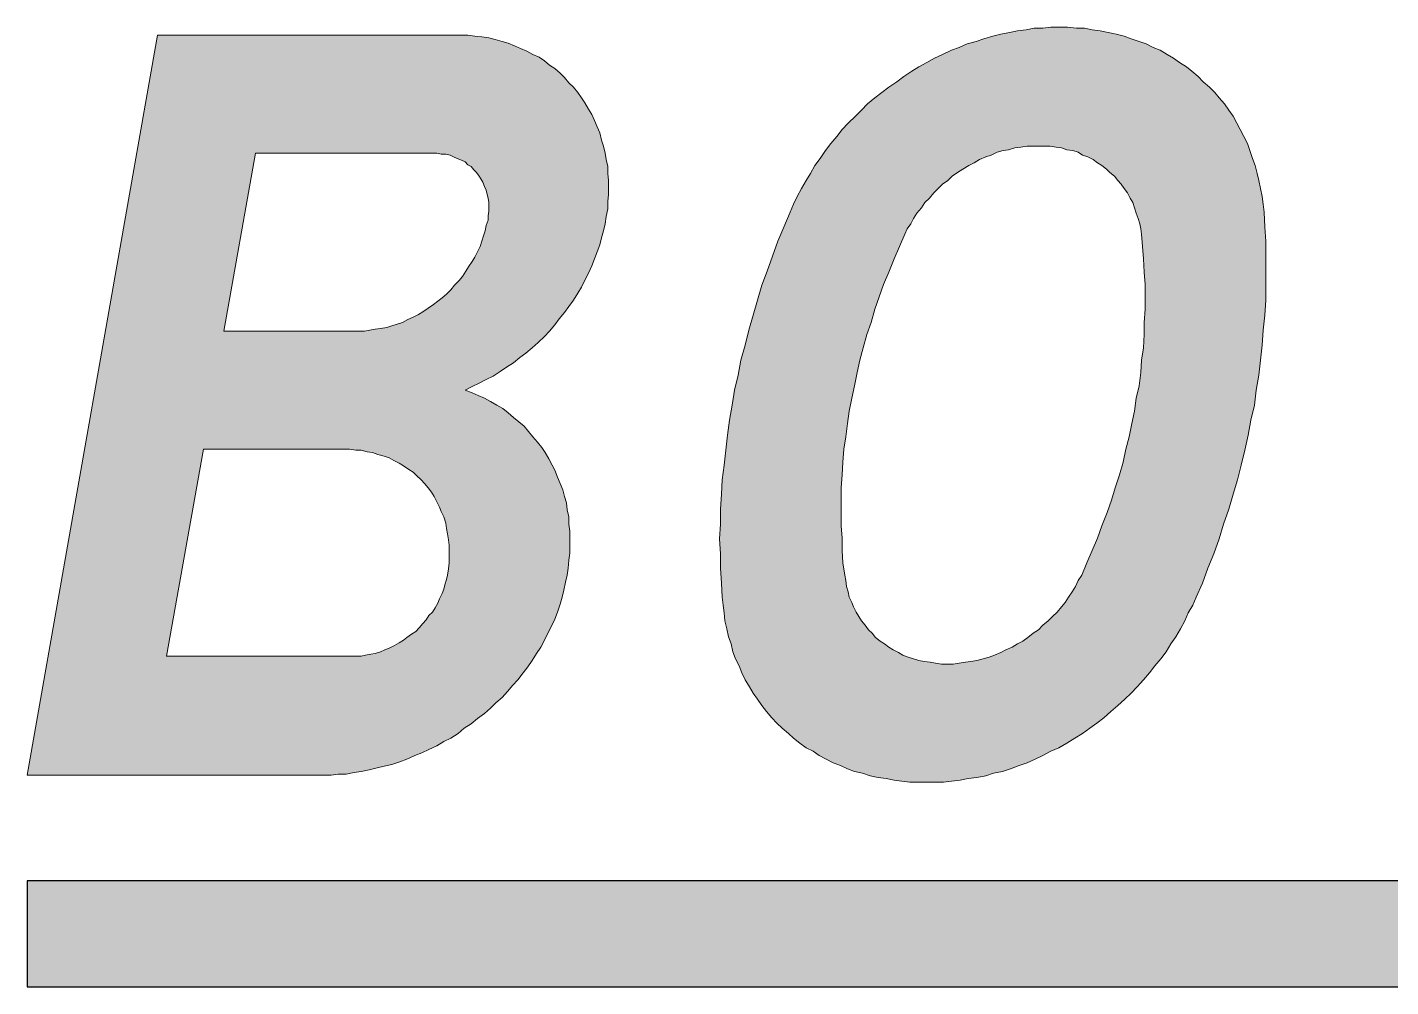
# Model space of a CAD drawing. Header units: millimetres. Extents: x 109 to 1473, y -1293 to 256.
# Drawn here: x 181.65 to 198.84, y 217.63 to 229.73 of the extents above; entities that cross this region are included whole.
import ezdxf

# ---------------------------------------------------------------- set-up
doc = ezdxf.new("R2010")
doc.units = ezdxf.units.MM
doc.layers.add('RED', color=7, linetype='Continuous')

msp = doc.modelspace()

# ---------------------------------------------------------------- hatches: boundary and pattern name
at = {"layer": 'RED'}
h = msp.add_hatch(color=10, dxfattribs=at)
h.paths.add_polyline_path([(194.669, 229.728), (194.558, 229.728), (194.458, 229.717), (194.347, 229.717), (194.247, 229.694), (194.136, 229.683), (194.036, 229.661), (193.925, 229.639), (193.825, 229.617), (193.714, 229.583), (193.614, 229.55), (193.503, 229.517), (193.403, 229.472), (193.303, 229.439), (193.192, 229.383), (193.092, 229.339), (192.992, 229.283), (192.892, 229.228), (192.803, 229.172), (192.703, 229.106), (192.615, 229.039), (192.515, 228.972), (192.426, 228.906), (192.337, 228.839), (192.248, 228.762), (192.17, 228.684), (192.093, 228.606), (192.004, 228.517), (191.926, 228.439), (191.859, 228.351), (191.782, 228.262), (191.715, 228.173), (191.648, 228.073), (191.582, 227.984), (191.526, 227.884), (191.471, 227.795), (191.415, 227.695), (191.36, 227.595), (191.315, 227.496), (191.271, 227.396), (191.193, 227.207), (191.115, 227.029), (191.049, 226.84), (190.982, 226.652), (190.916, 226.474), (190.86, 226.285), (190.804, 226.096), (190.749, 225.907), (190.705, 225.719), (190.649, 225.53), (190.616, 225.341), (190.571, 225.152), (190.538, 224.964), (190.505, 224.775), (190.482, 224.586), (190.46, 224.397), (190.438, 224.208), (190.416, 224.02), (190.405, 223.842), (190.394, 223.653), (190.394, 223.464), (190.382, 223.276), (190.394, 223.087), (190.394, 222.909), (190.405, 222.72), (190.416, 222.543), (190.427, 222.443), (190.438, 222.343), (190.449, 222.243), (190.471, 222.143), (190.494, 222.043), (190.527, 221.954), (190.549, 221.854), (190.582, 221.765), (190.627, 221.676), (190.66, 221.588), (190.705, 221.499), (190.76, 221.41), (190.804, 221.332), (190.86, 221.254), (190.916, 221.177), (190.971, 221.099), (191.038, 221.021), (191.104, 220.955), (191.171, 220.888), (191.249, 220.821), (191.315, 220.766), (191.393, 220.699), (191.471, 220.644), (191.56, 220.599), (191.637, 220.544), (191.726, 220.499), (191.815, 220.455), (191.904, 220.421), (191.993, 220.377), (192.082, 220.344), (192.182, 220.322), (192.281, 220.288), (192.381, 220.266), (192.481, 220.255), (192.581, 220.233), (192.681, 220.222), (192.781, 220.21), (192.881, 220.21), (192.992, 220.21), (193.092, 220.21), (193.203, 220.21), (193.303, 220.222), (193.414, 220.233), (193.514, 220.255), (193.625, 220.266), (193.736, 220.288), (193.836, 220.322), (193.947, 220.344), (194.047, 220.377), (194.158, 220.421), (194.258, 220.455), (194.358, 220.499), (194.458, 220.544), (194.558, 220.599), (194.658, 220.644), (194.758, 220.699), (194.858, 220.766), (194.958, 220.821), (195.047, 220.888), (195.136, 220.955), (195.224, 221.021), (195.313, 221.099), (195.402, 221.177), (195.491, 221.254), (195.569, 221.332), (195.646, 221.41), (195.724, 221.499), (195.802, 221.588), (195.868, 221.676), (195.946, 221.765), (196.013, 221.854), (196.068, 221.954), (196.135, 222.043), (196.191, 222.143), (196.246, 222.243), (196.29, 222.343), (196.346, 222.443), (196.39, 222.543), (196.468, 222.72), (196.535, 222.909), (196.613, 223.087), (196.679, 223.276), (196.735, 223.464), (196.801, 223.653), (196.857, 223.842), (196.912, 224.02), (196.957, 224.208), (197.001, 224.397), (197.046, 224.586), (197.079, 224.775), (197.123, 224.964), (197.146, 225.152), (197.179, 225.341), (197.201, 225.53), (197.223, 225.719), (197.234, 225.907), (197.257, 226.096), (197.268, 226.285), (197.268, 226.474), (197.268, 226.652), (197.268, 226.84), (197.268, 227.029), (197.257, 227.207), (197.246, 227.396), (197.234, 227.496), (197.223, 227.595), (197.201, 227.695), (197.179, 227.795), (197.157, 227.884), (197.134, 227.984), (197.101, 228.073), (197.068, 228.173), (197.035, 228.262), (196.99, 228.351), (196.946, 228.439), (196.901, 228.517), (196.857, 228.606), (196.801, 228.684), (196.746, 228.762), (196.679, 228.839), (196.624, 228.906), (196.557, 228.972), (196.479, 229.039), (196.413, 229.106), (196.335, 229.172), (196.268, 229.228), (196.179, 229.283), (196.102, 229.339), (196.024, 229.383), (195.935, 229.439), (195.846, 229.472), (195.757, 229.517), (195.669, 229.55), (195.569, 229.583), (195.48, 229.617), (195.38, 229.639), (195.28, 229.661), (195.18, 229.683), (195.08, 229.694), (194.98, 229.717), (194.88, 229.717), (194.769, 229.728)])
h.paths.add_polyline_path([(194.403, 228.228), (194.325, 228.228), (194.258, 228.228), (194.18, 228.217), (194.103, 228.206), (194.025, 228.184), (193.958, 228.173), (193.881, 228.151), (193.803, 228.117), (193.736, 228.095), (193.659, 228.062), (193.592, 228.017), (193.525, 227.984), (193.448, 227.94), (193.381, 227.895), (193.314, 227.851), (193.259, 227.795), (193.192, 227.751), (193.137, 227.695), (193.081, 227.64), (193.026, 227.573), (192.97, 227.518), (192.926, 227.451), (192.87, 227.384), (192.826, 227.318), (192.792, 227.251), (192.748, 227.185), (192.715, 227.118), (192.648, 226.962), (192.581, 226.807), (192.515, 226.64), (192.448, 226.485), (192.393, 226.329), (192.337, 226.174), (192.293, 226.007), (192.237, 225.852), (192.193, 225.685), (192.148, 225.53), (192.115, 225.374), (192.082, 225.208), (192.048, 225.052), (192.015, 224.886), (191.993, 224.73), (191.971, 224.564), (191.948, 224.408), (191.937, 224.242), (191.926, 224.086), (191.915, 223.92), (191.915, 223.764), (191.915, 223.609), (191.915, 223.442), (191.926, 223.287), (191.926, 223.131), (191.937, 222.976), (191.959, 222.82), (191.971, 222.754), (191.982, 222.676), (192.004, 222.609), (192.015, 222.543), (192.048, 222.476), (192.07, 222.42), (192.104, 222.354), (192.137, 222.298), (192.17, 222.243), (192.215, 222.187), (192.259, 222.132), (192.304, 222.087), (192.348, 222.032), (192.404, 221.987), (192.459, 221.954), (192.515, 221.91), (192.57, 221.876), (192.637, 221.843), (192.692, 221.81), (192.759, 221.787), (192.826, 221.765), (192.892, 221.743), (192.959, 221.732), (193.037, 221.721), (193.103, 221.71), (193.181, 221.699), (193.248, 221.699), (193.325, 221.699), (193.403, 221.71), (193.481, 221.721), (193.547, 221.732), (193.625, 221.743), (193.703, 221.765), (193.781, 221.787), (193.847, 221.81), (193.925, 221.843), (193.992, 221.876), (194.069, 221.91), (194.136, 221.954), (194.203, 221.987), (194.269, 222.032), (194.336, 222.087), (194.403, 222.132), (194.458, 222.187), (194.525, 222.243), (194.58, 222.298), (194.636, 222.354), (194.691, 222.42), (194.736, 222.476), (194.78, 222.543), (194.825, 222.609), (194.869, 222.676), (194.902, 222.754), (194.947, 222.82), (195.013, 222.976), (195.08, 223.131), (195.147, 223.287), (195.202, 223.442), (195.269, 223.609), (195.324, 223.764), (195.369, 223.92), (195.424, 224.086), (195.469, 224.242), (195.502, 224.408), (195.546, 224.564), (195.58, 224.73), (195.613, 224.886), (195.635, 225.052), (195.669, 225.208), (195.691, 225.374), (195.702, 225.53), (195.724, 225.685), (195.735, 225.852), (195.735, 226.007), (195.746, 226.174), (195.746, 226.329), (195.746, 226.485), (195.735, 226.64), (195.724, 226.807), (195.713, 226.962), (195.702, 227.118), (195.691, 227.185), (195.68, 227.251), (195.657, 227.318), (195.635, 227.384), (195.613, 227.451), (195.591, 227.518), (195.558, 227.573), (195.524, 227.64), (195.48, 227.695), (195.446, 227.751), (195.402, 227.795), (195.358, 227.851), (195.302, 227.895), (195.258, 227.94), (195.202, 227.984), (195.147, 228.017), (195.091, 228.062), (195.024, 228.095), (194.958, 228.117), (194.902, 228.151), (194.836, 228.173), (194.758, 228.184), (194.691, 228.206), (194.625, 228.217), (194.547, 228.228), (194.48, 228.228)], flags=16)
h.paths.add_polyline_path([(186.762, 228.14), (186.818, 228.14), (186.873, 228.129), (186.929, 228.129), (186.984, 228.117), (187.029, 228.095), (187.073, 228.073), (187.129, 228.051), (187.173, 228.029), (187.206, 227.995), (187.251, 227.973), (187.284, 227.929), (187.317, 227.895), (187.351, 227.851), (187.373, 227.818), (187.395, 227.773), (187.417, 227.718), (187.44, 227.673), (187.451, 227.618), (187.462, 227.573), (187.473, 227.518), (187.473, 227.462), (187.473, 227.407), (187.462, 227.351), (187.462, 227.296), (187.44, 227.229), (187.428, 227.162), (187.406, 227.096), (187.384, 227.029), (187.362, 226.962), (187.329, 226.896), (187.295, 226.829), (187.262, 226.774), (187.217, 226.707), (187.184, 226.652), (187.14, 226.585), (187.095, 226.529), (187.04, 226.474), (186.995, 226.418), (186.94, 226.363), (186.884, 226.318), (186.829, 226.274), (186.773, 226.23), (186.707, 226.185), (186.64, 226.141), (186.584, 226.107), (186.518, 226.074), (186.451, 226.041), (186.385, 226.007), (186.318, 225.985), (186.251, 225.963), (186.185, 225.941), (186.107, 225.93), (186.04, 225.919), (185.974, 225.907), (185.907, 225.896), (184.13, 225.896), (184.53, 228.14)], flags=16)
h.paths.add_polyline_path([(185.641, 224.408), (185.718, 224.408), (185.796, 224.397), (185.863, 224.397), (185.94, 224.375), (186.007, 224.364), (186.074, 224.342), (186.151, 224.319), (186.218, 224.297), (186.274, 224.264), (186.34, 224.231), (186.396, 224.197), (186.462, 224.153), (186.518, 224.12), (186.562, 224.075), (186.618, 224.02), (186.662, 223.975), (186.707, 223.92), (186.751, 223.864), (186.784, 223.809), (186.818, 223.742), (186.851, 223.675), (186.873, 223.62), (186.907, 223.553), (186.929, 223.475), (186.94, 223.409), (186.951, 223.342), (186.962, 223.264), (186.973, 223.198), (186.973, 223.12), (186.973, 223.042), (186.973, 222.976), (186.962, 222.898), (186.951, 222.82), (186.94, 222.765), (186.918, 222.698), (186.907, 222.643), (186.884, 222.587), (186.851, 222.52), (186.829, 222.465), (186.795, 222.409), (186.762, 222.354), (186.718, 222.309), (186.684, 222.254), (186.64, 222.209), (186.596, 222.154), (186.551, 222.109), (186.496, 222.076), (186.44, 222.032), (186.396, 221.998), (186.34, 221.965), (186.285, 221.932), (186.218, 221.898), (186.162, 221.876), (186.107, 221.854), (186.04, 221.832), (185.985, 221.821), (185.918, 221.81), (185.863, 221.799), (185.796, 221.799), (185.74, 221.799), (183.408, 221.799), (183.875, 224.408)], flags=16)
h.paths.add_polyline_path([(187.029, 229.628), (183.297, 229.628), (181.654, 220.299), (185.385, 220.299), (185.485, 220.299), (185.574, 220.31), (185.674, 220.31), (185.774, 220.333), (185.863, 220.344), (185.963, 220.366), (186.063, 220.388), (186.151, 220.41), (186.251, 220.433), (186.351, 220.466), (186.44, 220.499), (186.54, 220.544), (186.629, 220.577), (186.718, 220.621), (186.818, 220.666), (186.907, 220.721), (186.995, 220.766), (187.084, 220.821), (187.162, 220.888), (187.251, 220.943), (187.329, 221.01), (187.417, 221.077), (187.495, 221.143), (187.562, 221.21), (187.639, 221.277), (187.706, 221.354), (187.773, 221.432), (187.839, 221.499), (187.906, 221.588), (187.962, 221.665), (188.017, 221.743), (188.073, 221.832), (188.128, 221.91), (188.173, 221.998), (188.217, 222.087), (188.261, 222.176), (188.306, 222.265), (188.339, 222.354), (188.372, 222.454), (188.395, 222.543), (188.417, 222.631), (188.439, 222.731), (188.461, 222.82), (188.472, 222.909), (188.483, 223.009), (188.495, 223.098), (188.495, 223.187), (188.495, 223.287), (188.495, 223.375), (188.483, 223.464), (188.483, 223.553), (188.461, 223.642), (188.45, 223.731), (188.428, 223.809), (188.406, 223.897), (188.372, 223.975), (188.339, 224.053), (188.306, 224.142), (188.272, 224.208), (188.228, 224.286), (188.184, 224.364), (188.139, 224.43), (188.084, 224.497), (188.028, 224.564), (187.973, 224.63), (187.917, 224.697), (187.85, 224.753), (187.784, 224.808), (187.717, 224.864), (187.651, 224.919), (187.573, 224.964), (187.495, 225.008), (187.417, 225.052), (187.34, 225.086), (187.262, 225.119), (187.173, 225.152), (187.262, 225.197), (187.351, 225.241), (187.44, 225.286), (187.528, 225.33), (187.617, 225.386), (187.695, 225.441), (187.784, 225.497), (187.862, 225.563), (187.939, 225.619), (188.017, 225.685), (188.095, 225.752), (188.173, 225.83), (188.239, 225.896), (188.306, 225.974), (188.361, 226.052), (188.428, 226.13), (188.483, 226.207), (188.539, 226.285), (188.595, 226.374), (188.639, 226.452), (188.683, 226.54), (188.728, 226.629), (188.772, 226.718), (188.806, 226.807), (188.839, 226.896), (188.872, 226.985), (188.894, 227.074), (188.917, 227.162), (188.939, 227.251), (188.95, 227.34), (188.972, 227.44), (188.972, 227.529), (188.983, 227.618), (188.983, 227.707), (188.983, 227.795), (188.972, 227.884), (188.972, 227.973), (188.95, 228.062), (188.939, 228.14), (188.917, 228.228), (188.894, 228.306), (188.872, 228.395), (188.839, 228.473), (188.806, 228.551), (188.772, 228.628), (188.728, 228.695), (188.683, 228.773), (188.639, 228.839), (188.595, 228.906), (188.539, 228.972), (188.483, 229.028), (188.428, 229.095), (188.372, 229.15), (188.306, 229.206), (188.239, 229.25), (188.173, 229.306), (188.106, 229.35), (188.028, 229.383), (187.95, 229.428), (187.873, 229.461), (187.795, 229.494), (187.717, 229.528), (187.639, 229.55), (187.551, 229.572), (187.473, 229.594), (187.384, 229.605), (187.295, 229.617), (187.206, 229.628), (187.118, 229.628)])
h.paths.add_polyline_path([(199.511, 229.628), (199.244, 228.14), (201.388, 228.14), (200.011, 220.299), (201.499, 220.299), (202.876, 228.14), (205.03, 228.14), (205.286, 229.628)])
h.paths.add_polyline_path([(207.485, 229.628), (208.973, 229.628), (208.317, 225.896), (211.582, 225.896), (212.238, 229.628), (213.726, 229.628), (212.082, 220.299), (210.594, 220.299), (211.316, 224.408), (208.051, 224.408), (207.329, 220.299), (205.841, 220.299)])
h.paths.add_polyline_path([(181.654, 218.963), (181.654, 217.63), (213.726, 217.63), (213.726, 218.963)])

# ---------------------------------------------------------------- linework, layer by layer
at = {"layer": 'RED', "color": 10, "lineweight": 0}
for points in [[(194.669, 229.728), (194.558, 229.728), (194.458, 229.717), (194.347, 229.717), (194.247, 229.694), (194.136, 229.683), (194.036, 229.661), (193.925, 229.639), (193.825, 229.617), (193.714, 229.583), (193.614, 229.55), (193.503, 229.517), (193.403, 229.472), (193.303, 229.439), (193.192, 229.383), (193.092, 229.339), (192.992, 229.283), (192.892, 229.228), (192.803, 229.172), (192.703, 229.106), (192.615, 229.039), (192.515, 228.972), (192.426, 228.906), (192.337, 228.839), (192.248, 228.762), (192.17, 228.684), (192.093, 228.606), (192.004, 228.517), (191.926, 228.439), (191.859, 228.351), (191.782, 228.262), (191.715, 228.173), (191.648, 228.073), (191.582, 227.984), (191.526, 227.884), (191.471, 227.795), (191.415, 227.695), (191.36, 227.595), (191.315, 227.496), (191.271, 227.396), (191.193, 227.207), (191.115, 227.029), (191.049, 226.84), (190.982, 226.652), (190.916, 226.474), (190.86, 226.285), (190.804, 226.096), (190.749, 225.907), (190.705, 225.719), (190.649, 225.53), (190.616, 225.341), (190.571, 225.152), (190.538, 224.964), (190.505, 224.775), (190.482, 224.586), (190.46, 224.397), (190.438, 224.208), (190.416, 224.02), (190.405, 223.842), (190.394, 223.653), (190.394, 223.464), (190.382, 223.276), (190.394, 223.087), (190.394, 222.909), (190.405, 222.72), (190.416, 222.543), (190.427, 222.443), (190.438, 222.343), (190.449, 222.243), (190.471, 222.143), (190.494, 222.043), (190.527, 221.954), (190.549, 221.854), (190.582, 221.765), (190.627, 221.676), (190.66, 221.588), (190.705, 221.499), (190.76, 221.41), (190.804, 221.332), (190.86, 221.254), (190.916, 221.177), (190.971, 221.099), (191.038, 221.021), (191.104, 220.955), (191.171, 220.888), (191.249, 220.821), (191.315, 220.766), (191.393, 220.699), (191.471, 220.644), (191.56, 220.599), (191.637, 220.544), (191.726, 220.499), (191.815, 220.455), (191.904, 220.421), (191.993, 220.377), (192.082, 220.344), (192.182, 220.322), (192.281, 220.288), (192.381, 220.266), (192.481, 220.255), (192.581, 220.233), (192.681, 220.222), (192.781, 220.21), (192.881, 220.21), (192.992, 220.21), (193.092, 220.21), (193.203, 220.21), (193.303, 220.222), (193.414, 220.233), (193.514, 220.255), (193.625, 220.266), (193.736, 220.288), (193.836, 220.322), (193.947, 220.344), (194.047, 220.377), (194.158, 220.421), (194.258, 220.455), (194.358, 220.499), (194.458, 220.544), (194.558, 220.599), (194.658, 220.644), (194.758, 220.699), (194.858, 220.766), (194.958, 220.821), (195.047, 220.888), (195.136, 220.955), (195.224, 221.021), (195.313, 221.099), (195.402, 221.177), (195.491, 221.254), (195.569, 221.332), (195.646, 221.41), (195.724, 221.499), (195.802, 221.588), (195.868, 221.676), (195.946, 221.765), (196.013, 221.854), (196.068, 221.954), (196.135, 222.043), (196.191, 222.143), (196.246, 222.243), (196.29, 222.343), (196.346, 222.443), (196.39, 222.543), (196.468, 222.72), (196.535, 222.909), (196.613, 223.087), (196.679, 223.276), (196.735, 223.464), (196.801, 223.653), (196.857, 223.842), (196.912, 224.02), (196.957, 224.208), (197.001, 224.397), (197.046, 224.586), (197.079, 224.775), (197.123, 224.964), (197.146, 225.152), (197.179, 225.341), (197.201, 225.53), (197.223, 225.719), (197.234, 225.907), (197.257, 226.096), (197.268, 226.285), (197.268, 226.474), (197.268, 226.652), (197.268, 226.84), (197.268, 227.029), (197.257, 227.207), (197.246, 227.396), (197.234, 227.496), (197.223, 227.595), (197.201, 227.695), (197.179, 227.795), (197.157, 227.884), (197.134, 227.984), (197.101, 228.073), (197.068, 228.173), (197.035, 228.262), (196.99, 228.351), (196.946, 228.439), (196.901, 228.517), (196.857, 228.606), (196.801, 228.684), (196.746, 228.762), (196.679, 228.839), (196.624, 228.906), (196.557, 228.972), (196.479, 229.039), (196.413, 229.106), (196.335, 229.172), (196.268, 229.228), (196.179, 229.283), (196.102, 229.339), (196.024, 229.383), (195.935, 229.439), (195.846, 229.472), (195.757, 229.517), (195.669, 229.55), (195.569, 229.583), (195.48, 229.617), (195.38, 229.639), (195.28, 229.661), (195.18, 229.683), (195.08, 229.694), (194.98, 229.717), (194.88, 229.717), (194.769, 229.728)], [(187.029, 229.628), (183.297, 229.628), (181.654, 220.299), (185.385, 220.299), (185.485, 220.299), (185.574, 220.31), (185.674, 220.31), (185.774, 220.333), (185.863, 220.344), (185.963, 220.366), (186.063, 220.388), (186.151, 220.41), (186.251, 220.433), (186.351, 220.466), (186.44, 220.499), (186.54, 220.544), (186.629, 220.577), (186.718, 220.621), (186.818, 220.666), (186.907, 220.721), (186.995, 220.766), (187.084, 220.821), (187.162, 220.888), (187.251, 220.943), (187.329, 221.01), (187.417, 221.077), (187.495, 221.143), (187.562, 221.21), (187.639, 221.277), (187.706, 221.354), (187.773, 221.432), (187.839, 221.499), (187.906, 221.588), (187.962, 221.665), (188.017, 221.743), (188.073, 221.832), (188.128, 221.91), (188.173, 221.998), (188.217, 222.087), (188.261, 222.176), (188.306, 222.265), (188.339, 222.354), (188.372, 222.454), (188.395, 222.543), (188.417, 222.631), (188.439, 222.731), (188.461, 222.82), (188.472, 222.909), (188.483, 223.009), (188.495, 223.098), (188.495, 223.187), (188.495, 223.287), (188.495, 223.375), (188.483, 223.464), (188.483, 223.553), (188.461, 223.642), (188.45, 223.731), (188.428, 223.809), (188.406, 223.897), (188.372, 223.975), (188.339, 224.053), (188.306, 224.142), (188.272, 224.208), (188.228, 224.286), (188.184, 224.364), (188.139, 224.43), (188.084, 224.497), (188.028, 224.564), (187.973, 224.63), (187.917, 224.697), (187.85, 224.753), (187.784, 224.808), (187.717, 224.864), (187.651, 224.919), (187.573, 224.964), (187.495, 225.008), (187.417, 225.052), (187.34, 225.086), (187.262, 225.119), (187.173, 225.152), (187.262, 225.197), (187.351, 225.241), (187.44, 225.286), (187.528, 225.33), (187.617, 225.386), (187.695, 225.441), (187.784, 225.497), (187.862, 225.563), (187.939, 225.619), (188.017, 225.685), (188.095, 225.752), (188.173, 225.83), (188.239, 225.896), (188.306, 225.974), (188.361, 226.052), (188.428, 226.13), (188.483, 226.207), (188.539, 226.285), (188.595, 226.374), (188.639, 226.452), (188.683, 226.54), (188.728, 226.629), (188.772, 226.718), (188.806, 226.807), (188.839, 226.896), (188.872, 226.985), (188.894, 227.074), (188.917, 227.162), (188.939, 227.251), (188.95, 227.34), (188.972, 227.44), (188.972, 227.529), (188.983, 227.618), (188.983, 227.707), (188.983, 227.795), (188.972, 227.884), (188.972, 227.973), (188.95, 228.062), (188.939, 228.14), (188.917, 228.228), (188.894, 228.306), (188.872, 228.395), (188.839, 228.473), (188.806, 228.551), (188.772, 228.628), (188.728, 228.695), (188.683, 228.773), (188.639, 228.839), (188.595, 228.906), (188.539, 228.972), (188.483, 229.028), (188.428, 229.095), (188.372, 229.15), (188.306, 229.206), (188.239, 229.25), (188.173, 229.306), (188.106, 229.35), (188.028, 229.383), (187.95, 229.428), (187.873, 229.461), (187.795, 229.494), (187.717, 229.528), (187.639, 229.55), (187.551, 229.572), (187.473, 229.594), (187.384, 229.605), (187.295, 229.617), (187.206, 229.628), (187.118, 229.628)], [(186.762, 228.14), (186.818, 228.14), (186.873, 228.129), (186.929, 228.129), (186.984, 228.117), (187.029, 228.095), (187.073, 228.073), (187.129, 228.051), (187.173, 228.029), (187.206, 227.995), (187.251, 227.973), (187.284, 227.929), (187.317, 227.895), (187.351, 227.851), (187.373, 227.818), (187.395, 227.773), (187.417, 227.718), (187.44, 227.673), (187.451, 227.618), (187.462, 227.573), (187.473, 227.518), (187.473, 227.462), (187.473, 227.407), (187.462, 227.351), (187.462, 227.296), (187.44, 227.229), (187.428, 227.162), (187.406, 227.096), (187.384, 227.029), (187.362, 226.962), (187.329, 226.896), (187.295, 226.829), (187.262, 226.774), (187.217, 226.707), (187.184, 226.652), (187.14, 226.585), (187.095, 226.529), (187.04, 226.474), (186.995, 226.418), (186.94, 226.363), (186.884, 226.318), (186.829, 226.274), (186.773, 226.23), (186.707, 226.185), (186.64, 226.141), (186.584, 226.107), (186.518, 226.074), (186.451, 226.041), (186.385, 226.007), (186.318, 225.985), (186.251, 225.963), (186.185, 225.941), (186.107, 225.93), (186.04, 225.919), (185.974, 225.907), (185.907, 225.896), (184.13, 225.896), (184.53, 228.14)], [(194.403, 228.228), (194.325, 228.228), (194.258, 228.228), (194.18, 228.217), (194.103, 228.206), (194.025, 228.184), (193.958, 228.173), (193.881, 228.151), (193.803, 228.117), (193.736, 228.095), (193.659, 228.062), (193.592, 228.017), (193.525, 227.984), (193.448, 227.94), (193.381, 227.895), (193.314, 227.851), (193.259, 227.795), (193.192, 227.751), (193.137, 227.695), (193.081, 227.64), (193.026, 227.573), (192.97, 227.518), (192.926, 227.451), (192.87, 227.384), (192.826, 227.318), (192.792, 227.251), (192.748, 227.185), (192.715, 227.118), (192.648, 226.962), (192.581, 226.807), (192.515, 226.64), (192.448, 226.485), (192.393, 226.329), (192.337, 226.174), (192.293, 226.007), (192.237, 225.852), (192.193, 225.685), (192.148, 225.53), (192.115, 225.374), (192.082, 225.208), (192.048, 225.052), (192.015, 224.886), (191.993, 224.73), (191.971, 224.564), (191.948, 224.408), (191.937, 224.242), (191.926, 224.086), (191.915, 223.92), (191.915, 223.764), (191.915, 223.609), (191.915, 223.442), (191.926, 223.287), (191.926, 223.131), (191.937, 222.976), (191.959, 222.82), (191.971, 222.754), (191.982, 222.676), (192.004, 222.609), (192.015, 222.543), (192.048, 222.476), (192.07, 222.42), (192.104, 222.354), (192.137, 222.298), (192.17, 222.243), (192.215, 222.187), (192.259, 222.132), (192.304, 222.087), (192.348, 222.032), (192.404, 221.987), (192.459, 221.954), (192.515, 221.91), (192.57, 221.876), (192.637, 221.843), (192.692, 221.81), (192.759, 221.787), (192.826, 221.765), (192.892, 221.743), (192.959, 221.732), (193.037, 221.721), (193.103, 221.71), (193.181, 221.699), (193.248, 221.699), (193.325, 221.699), (193.403, 221.71), (193.481, 221.721), (193.547, 221.732), (193.625, 221.743), (193.703, 221.765), (193.781, 221.787), (193.847, 221.81), (193.925, 221.843), (193.992, 221.876), (194.069, 221.91), (194.136, 221.954), (194.203, 221.987), (194.269, 222.032), (194.336, 222.087), (194.403, 222.132), (194.458, 222.187), (194.525, 222.243), (194.58, 222.298), (194.636, 222.354), (194.691, 222.42), (194.736, 222.476), (194.78, 222.543), (194.825, 222.609), (194.869, 222.676), (194.902, 222.754), (194.947, 222.82), (195.013, 222.976), (195.08, 223.131), (195.147, 223.287), (195.202, 223.442), (195.269, 223.609), (195.324, 223.764), (195.369, 223.92), (195.424, 224.086), (195.469, 224.242), (195.502, 224.408), (195.546, 224.564), (195.58, 224.73), (195.613, 224.886), (195.635, 225.052), (195.669, 225.208), (195.691, 225.374), (195.702, 225.53), (195.724, 225.685), (195.735, 225.852), (195.735, 226.007), (195.746, 226.174), (195.746, 226.329), (195.746, 226.485), (195.735, 226.64), (195.724, 226.807), (195.713, 226.962), (195.702, 227.118), (195.691, 227.185), (195.68, 227.251), (195.657, 227.318), (195.635, 227.384), (195.613, 227.451), (195.591, 227.518), (195.558, 227.573), (195.524, 227.64), (195.48, 227.695), (195.446, 227.751), (195.402, 227.795), (195.358, 227.851), (195.302, 227.895), (195.258, 227.94), (195.202, 227.984), (195.147, 228.017), (195.091, 228.062), (195.024, 228.095), (194.958, 228.117), (194.902, 228.151), (194.836, 228.173), (194.758, 228.184), (194.691, 228.206), (194.625, 228.217), (194.547, 228.228), (194.48, 228.228)], [(185.641, 224.408), (185.718, 224.408), (185.796, 224.397), (185.863, 224.397), (185.94, 224.375), (186.007, 224.364), (186.074, 224.342), (186.151, 224.319), (186.218, 224.297), (186.274, 224.264), (186.34, 224.231), (186.396, 224.197), (186.462, 224.153), (186.518, 224.12), (186.562, 224.075), (186.618, 224.02), (186.662, 223.975), (186.707, 223.92), (186.751, 223.864), (186.784, 223.809), (186.818, 223.742), (186.851, 223.675), (186.873, 223.62), (186.907, 223.553), (186.929, 223.475), (186.94, 223.409), (186.951, 223.342), (186.962, 223.264), (186.973, 223.198), (186.973, 223.12), (186.973, 223.042), (186.973, 222.976), (186.962, 222.898), (186.951, 222.82), (186.94, 222.765), (186.918, 222.698), (186.907, 222.643), (186.884, 222.587), (186.851, 222.52), (186.829, 222.465), (186.795, 222.409), (186.762, 222.354), (186.718, 222.309), (186.684, 222.254), (186.64, 222.209), (186.596, 222.154), (186.551, 222.109), (186.496, 222.076), (186.44, 222.032), (186.396, 221.998), (186.34, 221.965), (186.285, 221.932), (186.218, 221.898), (186.162, 221.876), (186.107, 221.854), (186.04, 221.832), (185.985, 221.821), (185.918, 221.81), (185.863, 221.799), (185.796, 221.799), (185.74, 221.799), (183.408, 221.799), (183.875, 224.408)]]:
    msp.add_lwpolyline(points, close=True, dxfattribs=at)
at = {"layer": 'RED', "color": 10}
msp.add_lwpolyline([(181.654, 218.963), (181.654, 217.63), (213.726, 217.63), (213.726, 218.963)], close=True, dxfattribs=at)

doc.saveas('drawing.dxf')
